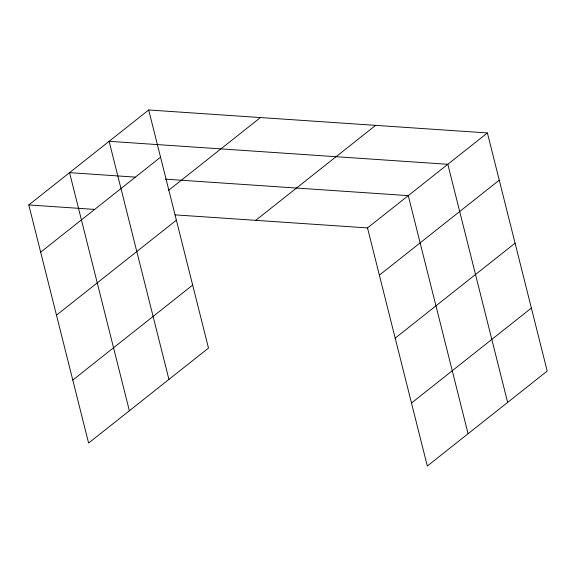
<?xml version="1.0" encoding="UTF-8"?>
<svg xmlns="http://www.w3.org/2000/svg" width="576" height="576" viewBox="0 0 576 576"><rect width="100%" height="100%" fill="white"/><g stroke="black" fill="none" stroke-linecap="round" stroke-linejoin="round"><path stroke-width="0.86" d="M148.687 109.973L208.49 348.077L88.61 443.052L28.8 204.948L148.687 109.973L487.39 132.948L547.2 371.052L427.313 466.027L367.51 227.923L487.39 132.948M40.666 252.18L160.546 157.205M168.682 190.26L260.46 117.554M56.484 315.166L176.371 220.19M255.737 220.342L375.617 125.366M72.785 380.066L192.672 285.091M379.368 275.148L499.255 180.173M395.194 338.141L515.074 243.166M411.494 403.034L531.382 308.059M135.209 177.113L69.559 172.656L129.37 410.76M165.37 179.158L408.269 195.631L468.079 433.735M28.8 204.948L94.442 209.398M175.126 214.87L367.51 227.923M507.636 402.394L447.833 164.29L109.123 141.314L168.926 379.418"/></g></svg>
